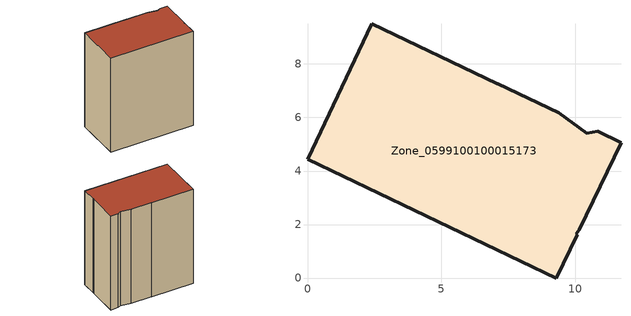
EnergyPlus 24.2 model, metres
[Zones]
Zone_0599100100015173
 floor ground (C_G): 10.15,1.8 10.03,1.66 10.07,1.63 9.29,0 0,4.45 2.4,9.49 7.09,7.26 7.12,7.25 9.39,6.17 10.43,5.41 10.84,5.48 11.71,5.06 z0
 wall outside (C_F): 10.03,1.66 10.15,1.8 11.71,5.06 10.84,5.48 10.43,5.41 9.39,6.17 7.12,7.25 7.09,7.26 2.4,9.49 0,4.45 9.29,0 10.07,1.63 10.03,1.66 z0:12.29
 roof outside (C_R): 10.15,1.8 11.71,5.06 10.84,5.48 10.43,5.41 9.39,6.17 7.12,7.25 7.09,7.26 2.4,9.49 0,4.45 9.29,0 10.07,1.63 10.03,1.66 z12.29
[BUILDING]
Pand.0599100100015173: North Axis=0; Terrain=City; Loads Convergence Tolerance Value=0.04; Temperature Convergence Tolerance Value=0.4; Solar Distribution=FullExterior; Maximum Number of Warmup Days=25; Minimum Number of Warmup Days=1
[Site:Location]
Rotterdam.The.Hague.AP_ZH_NLD Design_Conditions: Latitude=51.96; Longitude=4.45; Time Zone=1; Elevation=-4.5
[SITE:GROUNDTEMPERATURE:BUILDINGSURFACE]
18, 18, 18, 18, 18, 18, 18, 18, 18, 18, 18, 18
[MATERIAL] Thermal Absorptance=0.9; Solar Absorptance=0.7; Visible Absorptance=0.7
Name | Roughness | Thickness | Conductivity | Density | Specific Heat
G.TC.2015-2018 | MediumSmooth | 0.15 | 0.0428571 | 540 | 1210
F.TC.2015-2018 | Rough | 0.3 | 0.0666667 | 1920 | 840
R.TC.2015-2018 | MediumRough | 0.2 | 0.0333333 | 1500 | 1000
[CONSTRUCTION]
C_G: G.TC.2015-2018
C_F: F.TC.2015-2018
C_R: R.TC.2015-2018
[ZONE]
Zone_0599100100015173: Type=1; Multiplier=1; Ceiling Height=Autocalculate; Volume=Autocalculate; Floor Area=autocalculate; Part of Total Floor Area=Yes
[ZONEINFILTRATION:DESIGNFLOWRATE]
Infil_Zone_0599100100015173: Zone or ZoneList or Space or SpaceList=Zone_0599100100015173; Schedule=AlwaysOn; Design Flow Rate Calculation Method=Flow/Area; Flow Rate per Floor Area=0.0015; Constant Term Coefficient=1; Temperature Term Coefficient=0; Velocity Term Coefficient=0; Velocity Squared Term Coefficient=0
[HVACTEMPLATE:ZONE:IDEALLOADSAIRSYSTEM]
Zone_0599100100015173: Maximum Heating Supply Air Temperature=50; Minimum Cooling Supply Air Temperature=13; Maximum Heating Supply Air Humidity Ratio=0.0156; Minimum Cooling Supply Air Humidity Ratio=0.0077; Heating Limit=NoLimit; Cooling Limit=NoLimit; Dehumidification Control Type=ConstantSensibleHeatRatio; Cooling Sensible Heat Ratio=0.7; Dehumidification Setpoint=60; Humidification Control Type=None; Humidification Setpoint=30; Outdoor Air Method=None; Outdoor Air Flow Rate per Person=0.00944; Outdoor Air Flow Rate per Zone Floor Area=0; Outdoor Air Flow Rate per Zone=0; Demand Controlled Ventilation Type=None; Outdoor Air Economizer Type=NoEconomizer; Heat Recovery Type=None; Sensible Heat Recovery Effectiveness=0.7; Latent Heat Recovery Effectiveness=0.65
[ZONECONTROL:THERMOSTAT]
ThermostatControl_Zone_0599100100015173: Zone or ZoneList=Zone_0599100100015173; Control Type Schedule=DualSetpointControlType; Control 1=Thermostat_Zone_0599100100015173; Temperature Difference Between Cutout And Setpoint=0
[THERMOSTATSETPOINT:DUALSETPOINT]
Thermostat_Zone_0599100100015173: Heating Setpoint Temperature Schedule=HeatingSetpoint_Zone_0599100100015173; Cooling Setpoint Temperature Schedule=CoolingSetpoint_Zone_0599100100015173
[SCHEDULE:COMPACT]
HeatingSetpoint_Zone_0599100100015173: Through: 12/31, For: AllDays, Until: 24:00, 21
CoolingSetpoint_Zone_0599100100015173: Through: 12/31, For: AllDays, Until: 24:00, 24
DualSetpointControlType: Through: 12/31, For: AllDays, Until: 24:00, 4
AlwaysOn: Through: 12/31, For: AllDays, Until: 24:00, 1
